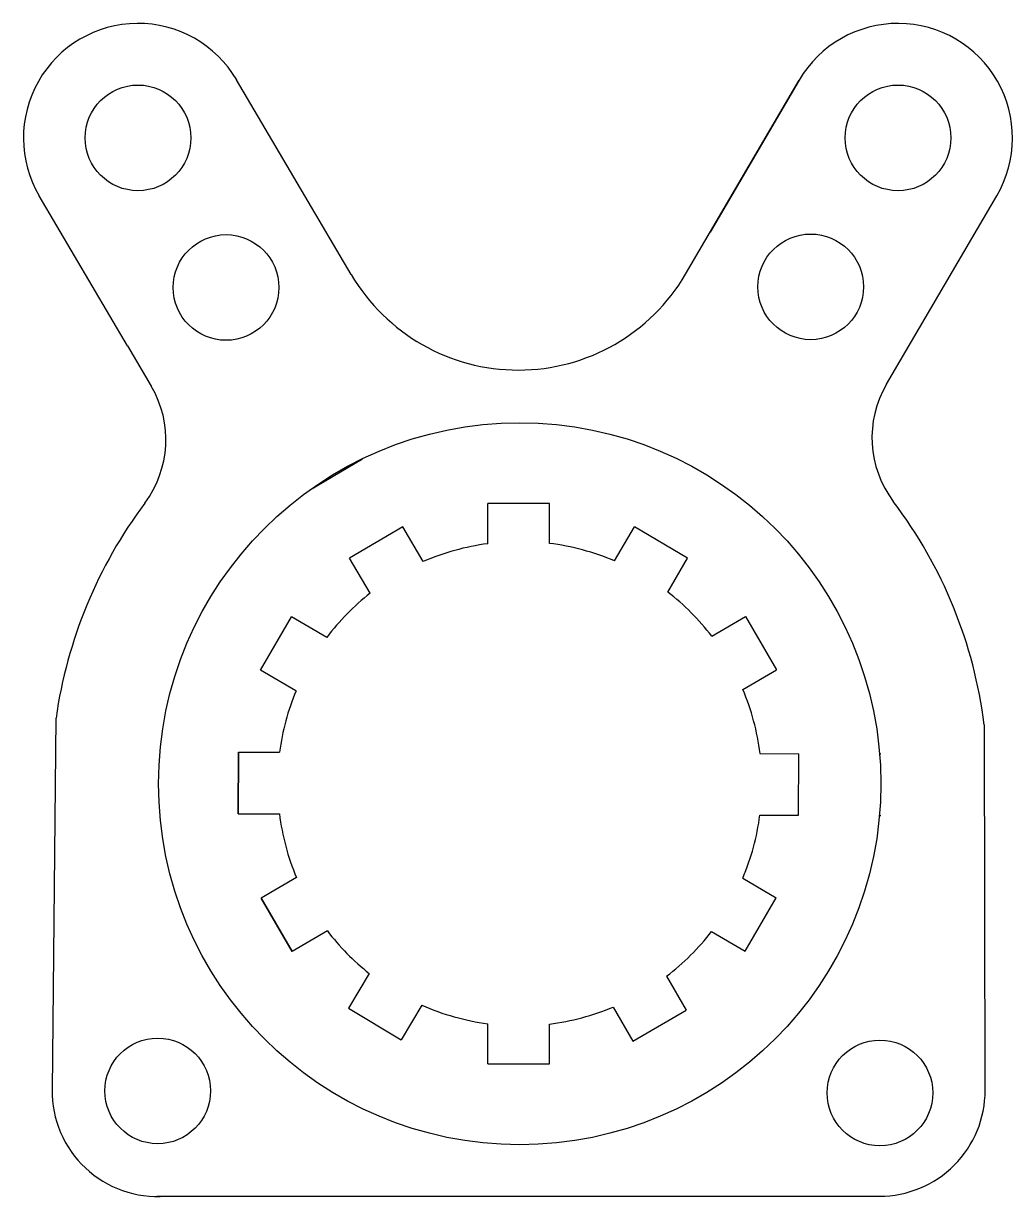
# Model space of a CAD drawing. Header units: inches. Extents: x 11 to 22.2, y 13.5 to 26.8.
import ezdxf

# ---------------------------------------------------------------- set-up
doc = ezdxf.new("R2010")
doc.units = ezdxf.units.IN
doc.header["$MEASUREMENT"] = 0

msp = doc.modelspace()

# ---------------------------------------------------------------- linework, layer by layer
for p, q in [((14.703, 23.974), (13.401, 26.185)), ((18.497, 23.978), (19.788, 26.183)), ((18.497, 23.978), (19.788, 26.183)), ((18.497, 23.978), (19.788, 26.183)), ((19.788, 26.183), (18.778, 24.457)), ((12.161, 23.166), (11.16, 24.866)), ((20.778, 22.728), (22.032, 24.869)), ((12.161, 23.166), (12.432, 22.706)), ((14.229, 21.525), (14.831, 21.882)), ((14.53, 21.704), (14.522, 21.717)), ((16.952, 21.372), (16.252, 21.372)), ((16.252, 20.917), (16.252, 21.372)), ((16.952, 20.92), (16.952, 21.372)), ((15.287, 21.108), (14.684, 20.752)), ((15.519, 20.713), (15.287, 21.108)), ((15.519, 20.713), (15.287, 21.108)), ((17.691, 20.721), (17.917, 21.108)), ((17.691, 20.721), (17.917, 21.108)), ((17.691, 20.721), (17.917, 21.108)), ((17.691, 20.721), (17.917, 21.108)), ((17.691, 20.721), (17.917, 21.108)), ((18.52, 20.752), (17.917, 21.108)), ((14.918, 20.355), (14.684, 20.752)), ((18.295, 20.368), (18.52, 20.752)), ((13.673, 19.48), (14.023, 20.086)), ((14.424, 19.853), (14.023, 20.086)), ((18.795, 19.866), (19.178, 20.089)), ((19.178, 20.089), (19.529, 19.483)), ((14.075, 19.246), (13.673, 19.48)), ((19.148, 19.261), (19.529, 19.483)), ((11.35, 18.936), (11.305, 14.715)), ((21.899, 14.708), (21.89, 18.859)), ((13.42, 17.85), (13.422, 18.55)), ((13.422, 18.55), (13.42, 17.85)), ((13.422, 18.55), (13.888, 18.548)), ((19.343, 18.533), (19.783, 18.532)), ((19.781, 17.832), (19.783, 18.532)), ((20.701, 18.529), (20.716, 18.529)), ((13.42, 17.85), (13.886, 17.848)), ((19.341, 17.833), (19.781, 17.832)), ((20.699, 17.829), (20.714, 17.829)), ((14.08, 17.125), (13.678, 16.89)), ((19.147, 17.118), (19.528, 16.895)), ((19.147, 17.118), (19.528, 16.895)), ((19.147, 17.118), (19.528, 16.895)), ((19.147, 17.118), (19.528, 16.895)), ((13.678, 16.89), (14.031, 16.285)), ((14.031, 16.285), (13.678, 16.89)), ((19.176, 16.29), (19.528, 16.895)), ((14.431, 16.52), (14.031, 16.285)), ((18.794, 16.513), (19.176, 16.29)), ((14.906, 16.036), (14.67, 15.64)), ((14.906, 16.036), (14.67, 15.64)), ((18.283, 16.005), (18.506, 15.619)), ((14.67, 15.64), (15.27, 15.281)), ((15.505, 15.675), (15.27, 15.281)), ((17.677, 15.654), (17.901, 15.267)), ((17.901, 15.267), (18.506, 15.619)), ((16.252, 15.01), (16.252, 15.465)), ((16.952, 15.01), (16.952, 15.461)), ((16.252, 15.01), (16.952, 15.01)), ((12.494, 13.506), (20.699, 13.506))]:
    msp.add_line(p, q)
for centre, radius in [((12.281, 25.526), 0.6), ((20.91, 25.526), 0.6), ((13.281, 23.827), 0.6), ((19.919, 23.834), 0.6), ((16.615, 18.191), 4.1), ((12.505, 14.702), 0.6), ((12.505, 14.702), 0.6), ((20.705, 14.679), 0.6)]:
    msp.add_circle(centre, radius)
for centre, radius, start, end in [((12.281, 25.526), 1.3, 30.4764, 210.4764), ((20.91, 25.526), 1.3, 329.6463, 149.6463), ((16.599, 25.089), 2.2, 210.4764, 329.6463), ((11.398, 22.097), 1.2, 323.175, 30.4764), ((21.814, 22.121), 1.2, 149.6463, 217.0904), ((16.615, 18.191), 5.317, 143.175, 171.9435), ((16.615, 18.191), 5.317, 7.2213, 37.0904), ((16.615, 18.191), 2.75, 66.9583, 82.9626), ((16.615, 18.191), 2.75, 97.5868, 113.4789), ((16.615, 18.191), 2.75, 128.1032, 142.8111), ((16.615, 18.191), 2.75, 37.5361, 52.3343), ((16.615, 18.191), 2.75, 157.4353, 172.5286), ((16.615, 18.191), 2.75, 7.1526, 22.9121), ((16.615, 18.191), 2.75, 187.1526, 202.7963), ((16.615, 18.191), 2.75, 337.0358, 352.5286), ((16.615, 18.191), 2.75, 217.4205, 231.578), ((16.615, 18.191), 2.75, 307.3469, 322.4118), ((16.615, 18.191), 2.75, 246.2022, 262.4132), ((16.615, 18.191), 2.75, 277.0374, 292.7229), ((12.505, 14.702), 1.2, 179.3935, 274.2779), ((20.699, 14.706), 1.2, 270, 0.1239)]:
    msp.add_arc(centre, radius, start, end)

doc.saveas('drawing.dxf')
